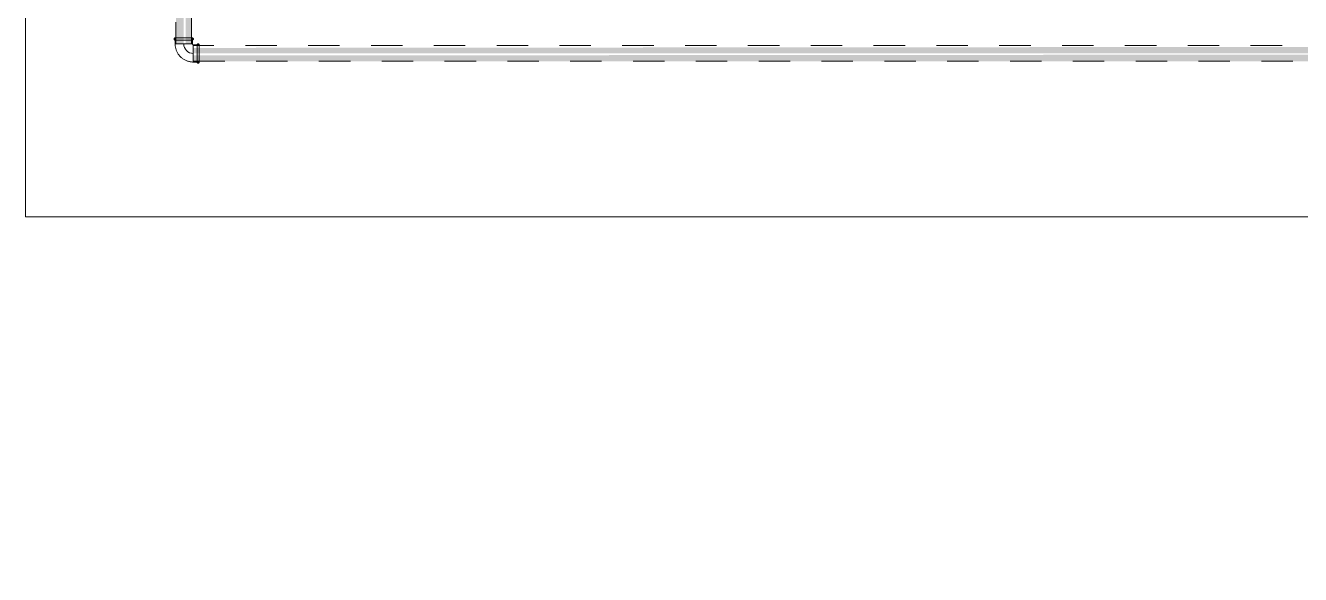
# Model space of a CAD drawing. Header units: metres. Extents: x 149 to 429, y -3 to 162.
# Drawn here: x 324.194 to 328.253, y 102.205 to 103.953 of the extents above; entities that cross this region are included whole.
import ezdxf

# ---------------------------------------------------------------- set-up
doc = ezdxf.new("R2010")
doc.units = ezdxf.units.M
doc.linetypes.add('Aligning Line', pattern=[0.012, 0.006, -0.006])
doc.layers.add('1053_ARQ_BASE_MATADOURO_dwg', color=7, linetype='Continuous', lineweight=5, true_color=0x767676)
doc.layers.add('P-PIPE', color=7, linetype='Continuous', lineweight=5)
doc.layers.add('P-PIPE-CNTR', color=7, linetype='Continuous', lineweight=5)

# ---------------------------------------------------------------- blocks, each defined once
blk = doc.blocks.new('AÇO_Cotovelo 90 45 - AÇO_Cotovelo 90 45-3953197-TÉRREO 1_20 - Dependente 2')
at = {"layer": 'P-PIPE'}
for p, q in [((-0.0274, 0.0495), (-0.0274, 0.0304)), ((-0.0222, 0.0495), (-0.0274, 0.0495)), ((0.0085, 0.0495), (-0.0085, 0.0495)), ((0.0274, 0.0495), (0.0222, 0.0495)), ((0.0274, 0.0304), (0.0274, 0.0495)), ((-0.0304, 0.0274), (-0.0495, 0.0274)), ((-0.0495, 0.0222), (-0.0495, 0.0274)), ((-0.0495, -0.0085), (-0.0495, 0.0085)), ((-0.0304, 0.0274), (-0.0304, 0.0222)), ((-0.0304, 0.0274), (-0.0304, -0.0274)), ((-0.0304, 0.0274), (-0.0304, 0.0237)), ((-0.0304, 0.0085), (-0.0304, -0.0085)), ((-0.0274, 0.0304), (-0.0222, 0.0304)), ((-0.0237, 0.0304), (-0.0274, 0.0304)), ((0.0274, 0.0304), (-0.0274, 0.0304)), ((-0.0085, 0.0304), (0.0085, 0.0304)), ((0.0222, 0.0304), (0.0274, 0.0304)), ((0.0274, 0.0304), (0.0237, 0.0304)), ((-0.0495, -0.0274), (-0.0495, -0.0222)), ((-0.0495, -0.0274), (-0.0304, -0.0274)), ((-0.0304, -0.0222), (-0.0304, -0.0274)), ((-0.0304, -0.0237), (-0.0304, -0.0274))]:
    blk.add_line(p, q, dxfattribs=at)
at = {"layer": 'P-PIPE', "flags": 128}
for points in [[(-0.0309, 0.046), (-0.0309, 0.0461), (-0.0309, 0.0463), (-0.0309, 0.0464), (-0.0309, 0.0466), (-0.0308, 0.0467), (-0.0308, 0.0468), (-0.0308, 0.047), (-0.0307, 0.0471), (-0.0307, 0.0472), (-0.0306, 0.0474), (-0.0306, 0.0475), (-0.0305, 0.0476), (-0.0304, 0.0477), (-0.0304, 0.0479), (-0.0303, 0.048), (-0.0302, 0.0481), (-0.0301, 0.0482), (-0.03, 0.0483), (-0.0299, 0.0484), (-0.0298, 0.0485), (-0.0297, 0.0486), (-0.0296, 0.0487), (-0.0295, 0.0488), (-0.0294, 0.0489), (-0.0293, 0.0489), (-0.0292, 0.049), (-0.029, 0.0491), (-0.0289, 0.0492), (-0.0288, 0.0492), (-0.0287, 0.0493), (-0.0285, 0.0493), (-0.0284, 0.0494), (-0.0283, 0.0494), (-0.0281, 0.0494), (-0.028, 0.0494), (-0.0279, 0.0495), (-0.0277, 0.0495), (-0.0276, 0.0495), (-0.0274, 0.0495), (-0.0274, 0.0495)], [(-0.0274, 0.0425), (-0.0275, 0.0425), (-0.0277, 0.0425), (-0.0278, 0.0425), (-0.028, 0.0425), (-0.0281, 0.0426), (-0.0282, 0.0426), (-0.0284, 0.0426), (-0.0285, 0.0427), (-0.0286, 0.0427), (-0.0288, 0.0428), (-0.0289, 0.0428), (-0.029, 0.0429), (-0.0291, 0.043), (-0.0293, 0.043), (-0.0294, 0.0431), (-0.0295, 0.0432), (-0.0296, 0.0433), (-0.0297, 0.0434), (-0.0298, 0.0435), (-0.0299, 0.0436), (-0.03, 0.0437), (-0.0301, 0.0438), (-0.0302, 0.0439), (-0.0303, 0.044), (-0.0303, 0.0441), (-0.0304, 0.0442), (-0.0305, 0.0444), (-0.0306, 0.0445), (-0.0306, 0.0446), (-0.0307, 0.0447), (-0.0307, 0.0449), (-0.0308, 0.045), (-0.0308, 0.0451), (-0.0308, 0.0453), (-0.0308, 0.0454), (-0.0309, 0.0455), (-0.0309, 0.0457), (-0.0309, 0.0458), (-0.0309, 0.046), (-0.0309, 0.046)], [(-0.0274, 0.0495), (-0.0273, 0.0495), (-0.0272, 0.0495), (-0.0271, 0.0495), (-0.0269, 0.0495), (-0.0266, 0.0495), (-0.0263, 0.0495), (-0.026, 0.0495), (-0.0256, 0.0495), (-0.0252, 0.0495), (-0.0248, 0.0495), (-0.0243, 0.0495)], [(0.0274, 0.0495), (0.0273, 0.0495), (0.0272, 0.0495), (0.0271, 0.0495), (0.0269, 0.0495), (0.0266, 0.0495), (0.0263, 0.0495), (0.026, 0.0495), (0.0256, 0.0495), (0.0252, 0.0495), (0.0248, 0.0495), (0.0243, 0.0495), (0.0238, 0.0495), (0.0232, 0.0495), (0.0226, 0.0495), (0.022, 0.0495), (0.0213, 0.0495), (0.0206, 0.0495), (0.0199, 0.0495), (0.0191, 0.0495), (0.0183, 0.0495), (0.0175, 0.0495), (0.0166, 0.0495), (0.0157, 0.0495), (0.0148, 0.0495), (0.0139, 0.0495), (0.0129, 0.0495), (0.0119, 0.0495), (0.0109, 0.0495), (0.0099, 0.0495), (0.0089, 0.0495), (0.0079, 0.0495), (0.0068, 0.0495), (0.0057, 0.0495), (0.0047, 0.0495), (0.0036, 0.0495), (0.0025, 0.0495), (0.0014, 0.0495), (0.0003, 0.0495), (-0.0008, 0.0495), (-0.0019, 0.0495), (-0.003, 0.0495), (-0.0041, 0.0495), (-0.0052, 0.0495), (-0.0062, 0.0495), (-0.0073, 0.0495), (-0.0083, 0.0495), (-0.0094, 0.0495), (-0.0104, 0.0495), (-0.0114, 0.0495), (-0.0124, 0.0495), (-0.0134, 0.0495), (-0.0143, 0.0495), (-0.0152, 0.0495), (-0.0161, 0.0495), (-0.017, 0.0495), (-0.0178, 0.0495), (-0.0187, 0.0495), (-0.0194, 0.0495), (-0.0202, 0.0495), (-0.0209, 0.0495), (-0.0216, 0.0495), (-0.0223, 0.0495), (-0.0229, 0.0495), (-0.0235, 0.0495), (-0.024, 0.0495), (-0.0245, 0.0495), (-0.025, 0.0495), (-0.0254, 0.0495), (-0.0258, 0.0495), (-0.0262, 0.0495), (-0.0265, 0.0495), (-0.0267, 0.0495), (-0.0269, 0.0495), (-0.0271, 0.0495), (-0.0273, 0.0495), (-0.0273, 0.0495), (-0.0274, 0.0495)], [(-0.024, 0.0425), (-0.0245, 0.0425), (-0.025, 0.0425), (-0.0254, 0.0425), (-0.0258, 0.0425), (-0.0262, 0.0425), (-0.0265, 0.0425), (-0.0267, 0.0425), (-0.0269, 0.0425), (-0.0271, 0.0425), (-0.0273, 0.0425), (-0.0273, 0.0425), (-0.0274, 0.0425)], [(-0.0274, 0.0425), (-0.0273, 0.0425), (-0.0272, 0.0425), (-0.0271, 0.0425), (-0.0269, 0.0425), (-0.0266, 0.0425), (-0.0263, 0.0425), (-0.026, 0.0425), (-0.0256, 0.0425), (-0.0252, 0.0425), (-0.0248, 0.0425), (-0.0243, 0.0425), (-0.0238, 0.0425), (-0.0232, 0.0425), (-0.0226, 0.0425), (-0.022, 0.0425), (-0.0213, 0.0425), (-0.0206, 0.0425), (-0.0199, 0.0425), (-0.0191, 0.0425), (-0.0183, 0.0425), (-0.0175, 0.0425), (-0.0166, 0.0425), (-0.0157, 0.0425), (-0.0148, 0.0425), (-0.0139, 0.0425), (-0.0129, 0.0425), (-0.0119, 0.0425), (-0.0109, 0.0425), (-0.0099, 0.0425), (-0.0089, 0.0425), (-0.0079, 0.0425), (-0.0068, 0.0425), (-0.0057, 0.0425), (-0.0047, 0.0425), (-0.0036, 0.0425), (-0.0025, 0.0425), (-0.0014, 0.0425), (-0.0003, 0.0425), (0.0008, 0.0425), (0.0019, 0.0425), (0.003, 0.0425), (0.0041, 0.0425), (0.0052, 0.0425), (0.0062, 0.0425), (0.0073, 0.0425), (0.0083, 0.0425), (0.0094, 0.0425), (0.0104, 0.0425), (0.0114, 0.0425), (0.0124, 0.0425), (0.0134, 0.0425), (0.0143, 0.0425), (0.0152, 0.0425), (0.0161, 0.0425), (0.017, 0.0425), (0.0178, 0.0425), (0.0187, 0.0425), (0.0194, 0.0425), (0.0202, 0.0425), (0.0209, 0.0425), (0.0216, 0.0425), (0.0223, 0.0425), (0.0229, 0.0425), (0.0235, 0.0425), (0.024, 0.0425), (0.0245, 0.0425), (0.025, 0.0425), (0.0254, 0.0425), (0.0258, 0.0425), (0.0262, 0.0425), (0.0265, 0.0425), (0.0267, 0.0425), (0.0269, 0.0425), (0.0271, 0.0425), (0.0273, 0.0425), (0.0273, 0.0425), (0.0274, 0.0425)], [(0.024, 0.0495), (0.0245, 0.0495), (0.025, 0.0495), (0.0254, 0.0495), (0.0258, 0.0495), (0.0262, 0.0495), (0.0265, 0.0495), (0.0267, 0.0495), (0.0269, 0.0495), (0.0271, 0.0495), (0.0273, 0.0495), (0.0273, 0.0495), (0.0274, 0.0495)], [(0.0274, 0.0425), (0.0273, 0.0425), (0.0272, 0.0425), (0.0271, 0.0425), (0.0269, 0.0425), (0.0266, 0.0425), (0.0263, 0.0425), (0.026, 0.0425), (0.0256, 0.0425), (0.0252, 0.0425), (0.0248, 0.0425), (0.0243, 0.0425)], [(0.0274, 0.0495), (0.0275, 0.0495), (0.0277, 0.0495), (0.0278, 0.0495), (0.028, 0.0495), (0.0281, 0.0494), (0.0282, 0.0494), (0.0284, 0.0494), (0.0285, 0.0493), (0.0286, 0.0493), (0.0288, 0.0492), (0.0289, 0.0492), (0.029, 0.0491), (0.0291, 0.049), (0.0293, 0.049), (0.0294, 0.0489), (0.0295, 0.0488), (0.0296, 0.0487), (0.0297, 0.0486), (0.0298, 0.0485), (0.0299, 0.0484), (0.03, 0.0483), (0.0301, 0.0482), (0.0302, 0.0481), (0.0303, 0.048), (0.0303, 0.0479), (0.0304, 0.0478), (0.0305, 0.0476), (0.0306, 0.0475), (0.0306, 0.0474), (0.0307, 0.0473), (0.0307, 0.0471), (0.0308, 0.047), (0.0308, 0.0469), (0.0308, 0.0467), (0.0308, 0.0466), (0.0309, 0.0465), (0.0309, 0.0463), (0.0309, 0.0462), (0.0309, 0.046), (0.0309, 0.046)], [(0.0309, 0.046), (0.0309, 0.0459), (0.0309, 0.0457), (0.0309, 0.0456), (0.0309, 0.0454), (0.0308, 0.0453), (0.0308, 0.0452), (0.0308, 0.045), (0.0307, 0.0449), (0.0307, 0.0448), (0.0306, 0.0446), (0.0306, 0.0445), (0.0305, 0.0444), (0.0304, 0.0443), (0.0304, 0.0441), (0.0303, 0.044), (0.0302, 0.0439), (0.0301, 0.0438), (0.03, 0.0437), (0.0299, 0.0436), (0.0298, 0.0435), (0.0297, 0.0434), (0.0296, 0.0433), (0.0295, 0.0432), (0.0294, 0.0431), (0.0293, 0.0431), (0.0292, 0.043), (0.029, 0.0429), (0.0289, 0.0428), (0.0288, 0.0428), (0.0287, 0.0427), (0.0285, 0.0427), (0.0284, 0.0426), (0.0283, 0.0426), (0.0281, 0.0426), (0.028, 0.0426), (0.0279, 0.0425), (0.0277, 0.0425), (0.0276, 0.0425), (0.0274, 0.0425), (0.0274, 0.0425)], [(-0.0495, 0.0274), (-0.0495, 0.0275), (-0.0495, 0.0277), (-0.0495, 0.0278), (-0.0495, 0.028), (-0.0494, 0.0281), (-0.0494, 0.0282), (-0.0494, 0.0284), (-0.0493, 0.0285), (-0.0493, 0.0286), (-0.0492, 0.0288), (-0.0492, 0.0289), (-0.0491, 0.029), (-0.049, 0.0291), (-0.049, 0.0293), (-0.0489, 0.0294), (-0.0488, 0.0295), (-0.0487, 0.0296), (-0.0486, 0.0297), (-0.0485, 0.0298), (-0.0484, 0.0299), (-0.0483, 0.03), (-0.0482, 0.0301), (-0.0481, 0.0302), (-0.048, 0.0303), (-0.0479, 0.0303), (-0.0478, 0.0304), (-0.0476, 0.0305), (-0.0475, 0.0306), (-0.0474, 0.0306), (-0.0473, 0.0307), (-0.0471, 0.0307), (-0.047, 0.0308), (-0.0469, 0.0308), (-0.0467, 0.0308), (-0.0466, 0.0308), (-0.0465, 0.0309), (-0.0463, 0.0309), (-0.0462, 0.0309), (-0.046, 0.0309), (-0.0459, 0.0309), (-0.0458, 0.0309), (-0.0456, 0.0309), (-0.0455, 0.0309), (-0.0453, 0.0308), (-0.0452, 0.0308), (-0.0451, 0.0308), (-0.0449, 0.0307), (-0.0448, 0.0307), (-0.0447, 0.0306), (-0.0445, 0.0306), (-0.0444, 0.0305), (-0.0443, 0.0305), (-0.0442, 0.0304), (-0.0441, 0.0303), (-0.0439, 0.0302), (-0.0438, 0.0301), (-0.0437, 0.0301), (-0.0436, 0.03), (-0.0435, 0.0299), (-0.0434, 0.0298), (-0.0433, 0.0297), (-0.0432, 0.0296), (-0.0432, 0.0294), (-0.0431, 0.0293), (-0.043, 0.0292), (-0.0429, 0.0291), (-0.0429, 0.029), (-0.0428, 0.0288), (-0.0428, 0.0287), (-0.0427, 0.0286), (-0.0427, 0.0284), (-0.0426, 0.0283), (-0.0426, 0.0282), (-0.0426, 0.028), (-0.0425, 0.0279), (-0.0425, 0.0278), (-0.0425, 0.0276), (-0.0425, 0.0275), (-0.0425, 0.0274)], [(-0.0495, 0.024), (-0.0495, 0.0245), (-0.0495, 0.025), (-0.0495, 0.0254), (-0.0495, 0.0258), (-0.0495, 0.0262), (-0.0495, 0.0265), (-0.0495, 0.0267), (-0.0495, 0.0269), (-0.0495, 0.0271), (-0.0495, 0.0273), (-0.0495, 0.0273), (-0.0495, 0.0274)], [(-0.0495, 0.0274), (-0.0495, 0.0273), (-0.0495, 0.0272), (-0.0495, 0.0271), (-0.0495, 0.0269), (-0.0495, 0.0266), (-0.0495, 0.0263), (-0.0495, 0.026), (-0.0495, 0.0256), (-0.0495, 0.0252), (-0.0495, 0.0248), (-0.0495, 0.0243), (-0.0495, 0.0238), (-0.0495, 0.0232), (-0.0495, 0.0226), (-0.0495, 0.022), (-0.0495, 0.0213), (-0.0495, 0.0206), (-0.0495, 0.0199), (-0.0495, 0.0191), (-0.0495, 0.0183), (-0.0495, 0.0175), (-0.0495, 0.0166), (-0.0495, 0.0157), (-0.0495, 0.0148), (-0.0495, 0.0139), (-0.0495, 0.0129), (-0.0495, 0.0119), (-0.0495, 0.0109), (-0.0495, 0.0099), (-0.0495, 0.0089), (-0.0495, 0.0079), (-0.0495, 0.0068), (-0.0495, 0.0057), (-0.0495, 0.0047), (-0.0495, 0.0036), (-0.0495, 0.0025), (-0.0495, 0.0014), (-0.0495, 0.0003), (-0.0495, -0.0008), (-0.0495, -0.0019), (-0.0495, -0.003), (-0.0495, -0.0041), (-0.0495, -0.0052), (-0.0495, -0.0062), (-0.0495, -0.0073), (-0.0495, -0.0083), (-0.0495, -0.0094), (-0.0495, -0.0104), (-0.0495, -0.0114), (-0.0495, -0.0124), (-0.0495, -0.0134), (-0.0495, -0.0143), (-0.0495, -0.0152), (-0.0495, -0.0161), (-0.0495, -0.017), (-0.0495, -0.0178), (-0.0495, -0.0187), (-0.0495, -0.0194), (-0.0495, -0.0202), (-0.0495, -0.0209), (-0.0495, -0.0216), (-0.0495, -0.0223), (-0.0495, -0.0229), (-0.0495, -0.0235), (-0.0495, -0.024), (-0.0495, -0.0245), (-0.0495, -0.025), (-0.0495, -0.0254), (-0.0495, -0.0258), (-0.0495, -0.0262), (-0.0495, -0.0265), (-0.0495, -0.0267), (-0.0495, -0.0269), (-0.0495, -0.0271), (-0.0495, -0.0273), (-0.0495, -0.0273), (-0.0495, -0.0274)], [(-0.0425, 0.0274), (-0.0425, 0.0273), (-0.0425, 0.0272), (-0.0425, 0.0271), (-0.0425, 0.0269), (-0.0425, 0.0266), (-0.0425, 0.0263), (-0.0425, 0.026), (-0.0425, 0.0256), (-0.0425, 0.0252), (-0.0425, 0.0248), (-0.0425, 0.0243)], [(-0.0425, -0.0274), (-0.0425, -0.0273), (-0.0425, -0.0272), (-0.0425, -0.0271), (-0.0425, -0.0269), (-0.0425, -0.0266), (-0.0425, -0.0263), (-0.0425, -0.026), (-0.0425, -0.0256), (-0.0425, -0.0252), (-0.0425, -0.0248), (-0.0425, -0.0243), (-0.0425, -0.0238), (-0.0425, -0.0232), (-0.0425, -0.0226), (-0.0425, -0.022), (-0.0425, -0.0213), (-0.0425, -0.0206), (-0.0425, -0.0199), (-0.0425, -0.0191), (-0.0425, -0.0183), (-0.0425, -0.0175), (-0.0425, -0.0166), (-0.0425, -0.0157), (-0.0425, -0.0148), (-0.0425, -0.0139), (-0.0425, -0.0129), (-0.0425, -0.0119), (-0.0425, -0.0109), (-0.0425, -0.0099), (-0.0425, -0.0089), (-0.0425, -0.0079), (-0.0425, -0.0068), (-0.0425, -0.0057), (-0.0425, -0.0047), (-0.0425, -0.0036), (-0.0425, -0.0025), (-0.0425, -0.0014), (-0.0425, -0.0003), (-0.0425, 0.0008), (-0.0425, 0.0019), (-0.0425, 0.003), (-0.0425, 0.0041), (-0.0425, 0.0052), (-0.0425, 0.0062), (-0.0425, 0.0073), (-0.0425, 0.0083), (-0.0425, 0.0094), (-0.0425, 0.0104), (-0.0425, 0.0114), (-0.0425, 0.0124), (-0.0425, 0.0134), (-0.0425, 0.0143), (-0.0425, 0.0152), (-0.0425, 0.0161), (-0.0425, 0.017), (-0.0425, 0.0178), (-0.0425, 0.0187), (-0.0425, 0.0194), (-0.0425, 0.0202), (-0.0425, 0.0209), (-0.0425, 0.0216), (-0.0425, 0.0223), (-0.0425, 0.0229), (-0.0425, 0.0235), (-0.0425, 0.024), (-0.0425, 0.0245), (-0.0425, 0.025), (-0.0425, 0.0254), (-0.0425, 0.0258), (-0.0425, 0.0262), (-0.0425, 0.0265), (-0.0425, 0.0267), (-0.0425, 0.0269), (-0.0425, 0.0271), (-0.0425, 0.0273), (-0.0425, 0.0273), (-0.0425, 0.0274)], [(-0.0304, -0.0274), (-0.0281, -0.0274), (-0.0258, -0.0272), (-0.0235, -0.027), (-0.0212, -0.0267), (-0.0189, -0.0262), (-0.0167, -0.0257), (-0.0144, -0.0251), (-0.0122, -0.0245), (-0.01, -0.0237), (-0.0079, -0.0228), (-0.0058, -0.0219), (-0.0037, -0.0209), (-0.0017, -0.0198), (0.0003, -0.0186), (0.0022, -0.0173), (0.0041, -0.016), (0.0059, -0.0145), (0.0077, -0.0131), (0.0094, -0.0115), (0.0111, -0.0099), (0.0126, -0.0082), (0.0141, -0.0064), (0.0156, -0.0046), (0.0169, -0.0027), (0.0182, -0.0008), (0.0194, 0.0011), (0.0206, 0.0032), (0.0216, 0.0052), (0.0226, 0.0073), (0.0235, 0.0095), (0.0243, 0.0116), (0.025, 0.0138), (0.0256, 0.0161), (0.0261, 0.0183), (0.0266, 0.0206), (0.0269, 0.0229), (0.0272, 0.0252), (0.0273, 0.0275), (0.0274, 0.0298), (0.0274, 0.0304)], [(-0.0274, 0.0304), (-0.0274, 0.0303), (-0.0274, 0.0302), (-0.0274, 0.03), (-0.0274, 0.0299), (-0.0275, 0.0298), (-0.0275, 0.0297), (-0.0275, 0.0296), (-0.0276, 0.0295), (-0.0276, 0.0293), (-0.0276, 0.0292), (-0.0277, 0.0291), (-0.0277, 0.029), (-0.0278, 0.0289), (-0.0279, 0.0288), (-0.0279, 0.0287), (-0.028, 0.0286), (-0.0281, 0.0285), (-0.0281, 0.0284), (-0.0282, 0.0283), (-0.0283, 0.0282), (-0.0284, 0.0282), (-0.0285, 0.0281), (-0.0286, 0.028), (-0.0287, 0.0279), (-0.0288, 0.0279), (-0.0289, 0.0278), (-0.029, 0.0278), (-0.0291, 0.0277), (-0.0292, 0.0276), (-0.0293, 0.0276), (-0.0294, 0.0276), (-0.0295, 0.0275), (-0.0297, 0.0275), (-0.0298, 0.0275), (-0.0299, 0.0274), (-0.03, 0.0274), (-0.0301, 0.0274), (-0.0302, 0.0274), (-0.0304, 0.0274), (-0.0304, 0.0274)], [(-0.0495, -0.0274), (-0.0495, -0.0273), (-0.0495, -0.0272), (-0.0495, -0.0271), (-0.0495, -0.0269), (-0.0495, -0.0266), (-0.0495, -0.0263), (-0.0495, -0.026), (-0.0495, -0.0256), (-0.0495, -0.0252), (-0.0495, -0.0248), (-0.0495, -0.0243)], [(-0.0425, -0.0274), (-0.0425, -0.0275), (-0.0425, -0.0277), (-0.0425, -0.0278), (-0.0425, -0.028), (-0.0426, -0.0281), (-0.0426, -0.0282), (-0.0426, -0.0284), (-0.0427, -0.0285), (-0.0427, -0.0286), (-0.0428, -0.0288), (-0.0428, -0.0289), (-0.0429, -0.029), (-0.043, -0.0291), (-0.043, -0.0293), (-0.0431, -0.0294), (-0.0432, -0.0295), (-0.0433, -0.0296), (-0.0434, -0.0297), (-0.0435, -0.0298), (-0.0436, -0.0299), (-0.0437, -0.03), (-0.0438, -0.0301), (-0.0439, -0.0302), (-0.044, -0.0303), (-0.0441, -0.0303), (-0.0442, -0.0304), (-0.0444, -0.0305), (-0.0445, -0.0306), (-0.0446, -0.0306), (-0.0447, -0.0307), (-0.0449, -0.0307), (-0.045, -0.0308), (-0.0451, -0.0308), (-0.0453, -0.0308), (-0.0454, -0.0308), (-0.0455, -0.0309), (-0.0457, -0.0309), (-0.0458, -0.0309), (-0.046, -0.0309), (-0.0461, -0.0309), (-0.0462, -0.0309), (-0.0464, -0.0309), (-0.0465, -0.0309), (-0.0467, -0.0308), (-0.0468, -0.0308), (-0.0469, -0.0308), (-0.0471, -0.0307), (-0.0472, -0.0307), (-0.0473, -0.0306), (-0.0475, -0.0306), (-0.0476, -0.0305), (-0.0477, -0.0305), (-0.0478, -0.0304), (-0.0479, -0.0303), (-0.0481, -0.0302), (-0.0482, -0.0301), (-0.0483, -0.0301), (-0.0484, -0.03), (-0.0485, -0.0299), (-0.0486, -0.0298), (-0.0487, -0.0297), (-0.0488, -0.0296), (-0.0488, -0.0294), (-0.0489, -0.0293), (-0.049, -0.0292), (-0.0491, -0.0291), (-0.0491, -0.029), (-0.0492, -0.0288), (-0.0492, -0.0287), (-0.0493, -0.0286), (-0.0493, -0.0284), (-0.0494, -0.0283), (-0.0494, -0.0282), (-0.0494, -0.028), (-0.0495, -0.0279), (-0.0495, -0.0278), (-0.0495, -0.0276), (-0.0495, -0.0275), (-0.0495, -0.0274)], [(-0.0425, -0.024), (-0.0425, -0.0245), (-0.0425, -0.025), (-0.0425, -0.0254), (-0.0425, -0.0258), (-0.0425, -0.0262), (-0.0425, -0.0265), (-0.0425, -0.0267), (-0.0425, -0.0269), (-0.0425, -0.0271), (-0.0425, -0.0273), (-0.0425, -0.0273), (-0.0425, -0.0274)]]:
    blk.add_lwpolyline(points, dxfattribs=at)
blk = doc.blocks.new('1053_ARQ_BASE_MATADOURO_dwg_arq geral tgov-4039641-TÉRREO 1_20 - Dependente 2')
at = {"color": 253, "lineweight": 5, "true_color": 0xaaaaaa, "flags": 128}
blk.add_lwpolyline([(-3.1704, 14.4282), (-3.1704, 20.1582), (-12.4204, 20.1582), (-12.4204, 34.8483), (-12.4204, 34.9983), (5.3461, 34.9983), (5.3461, 26.6282)], dxfattribs=at)
blk = doc.blocks.new('1053_ARQ_BASE_MATADOURO_dwg-3625622-TÉRREO 1_20 - Dependente 2')
blk.add_blockref('1053_ARQ_BASE_MATADOURO_dwg_arq geral tgov-4039641-TÉRREO 1_20 - Dependente 2', (130.2098, 83.186))

msp = doc.modelspace()

# ---------------------------------------------------------------- hatches: boundary and pattern name
at = {"layer": 'P-PIPE', "true_color": 0xc0c0c0}
for points in [[(324.6732, 103.8946), (324.6982, 103.8946), (324.6911, 106.9642), (324.6732, 106.9642), (324.6732, 104.0695)], [(324.7232, 103.8946), (324.7158, 106.9642), (324.6982, 106.9642), (324.7046, 103.8946), (324.7223, 103.8946)], [(333.1944, 103.8642), (333.1944, 103.8892), (324.7286, 103.8819), (324.7286, 103.8642), (332.8954, 103.8642)], [(331.6181, 103.8392), (333.1944, 103.8465), (333.1944, 103.8642), (324.7286, 103.8577), (324.7286, 103.8392), (329.0635, 103.8392)]]:
    msp.add_hatch(color=9, dxfattribs=at).paths.add_polyline_path(points)

# ---------------------------------------------------------------- linework, layer by layer
at = {"layer": 'P-PIPE', "linetype": 'Aligning Line', "lineweight": 15}
for p, q in [((324.6732, 106.9642), (324.6732, 103.8946)), ((324.7232, 103.8946), (324.7232, 106.9642)), ((324.6732, 103.8946), (324.7232, 103.8946)), ((333.1944, 103.8892), (324.7286, 103.8892)), ((324.7286, 103.8892), (324.7286, 103.8392)), ((324.7286, 103.8392), (333.1944, 103.8392))]:
    msp.add_line(p, q, dxfattribs=at)
at = {"layer": 'P-PIPE-CNTR'}
msp.add_arc((324.7286, 103.8946), 0.0304, 180, 270, dxfattribs=at)

# ---------------------------------------------------------------- block references
at = {"layer": '1053_ARQ_BASE_MATADOURO_dwg', "color": 253, "true_color": 0xaaaaaa}
msp.add_blockref('1053_ARQ_BASE_MATADOURO_dwg-3625622-TÉRREO 1_20 - Dependente 2', (206.405, 0), dxfattribs=at)
at = {"layer": 'P-PIPE', "rotation": 270}
msp.add_blockref('AÇO_Cotovelo 90 45 - AÇO_Cotovelo 90 45-3953197-TÉRREO 1_20 - Dependente 2', (324.6982, 103.8642), dxfattribs=at)

doc.saveas('drawing.dxf')
